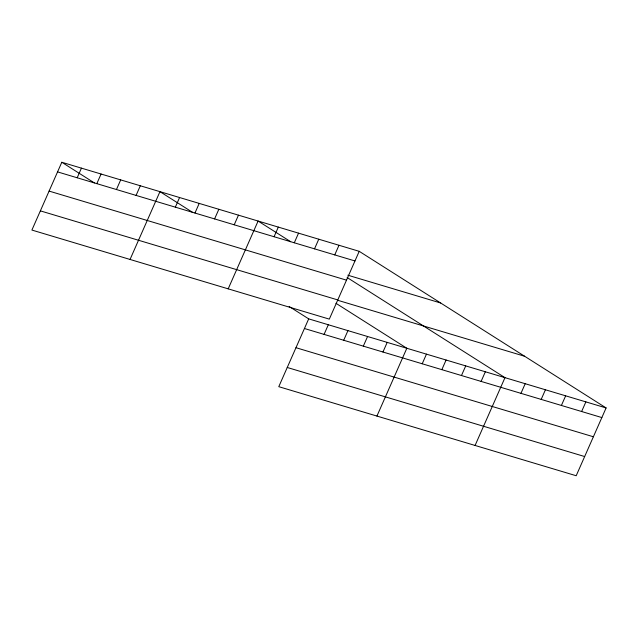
<?xml version="1.0" encoding="UTF-8"?>
<svg xmlns="http://www.w3.org/2000/svg" width="638" height="638" viewBox="0 0 638 638"><rect width="100%" height="100%" fill="white"/><g stroke="black" fill="none" stroke-linecap="round" stroke-linejoin="round"><path stroke-width="0.96" d="M61.806 162.259L31.9 230.063L329.312 319.128L359.218 251.324L61.806 162.259L94.392 182.931M77.19 177.771L81.433 168.137M96.817 183.648L101.067 174.014M116.443 189.526L120.694 179.892M136.077 195.403L140.32 185.77M130.048 259.451L159.955 191.647L192.54 212.326M175.33 207.159L179.581 197.525M194.965 213.036L199.208 203.402M214.591 218.914L218.842 209.288M234.218 224.791L238.468 215.166M228.189 288.847L258.095 221.043L290.689 241.714M274.069 236.73L278.32 227.096M294.293 242.783L298.544 233.157M314.518 248.844L318.769 239.21M334.743 254.897L338.993 245.263M289.134 306.471L308.688 318.872L278.782 386.676L576.194 475.741L606.1 407.937L359.218 251.324M324.072 334.384L328.315 324.75M343.699 340.261L347.949 330.628M363.325 346.139L367.576 336.505M382.959 352.016L387.202 342.383M376.93 416.072L406.837 348.26L335.955 303.297M422.212 363.772L426.463 354.138M441.847 369.649L446.09 360.023M461.473 375.527L465.724 365.901M481.1 381.412L485.351 371.779M475.079 445.46L504.977 377.656L347.12 277.514M520.959 393.343L525.202 383.709M541.183 399.404L545.426 389.77M561.4 405.457L565.651 395.823M581.625 411.51L585.875 401.884M57.556 171.893L354.967 260.958M347.846 275.201L440.691 303.002M49.094 191.089L346.498 280.154M40.369 210.867L337.781 299.932M337.518 300.219L524.627 356.251M308.688 318.872L606.1 407.937M304.438 328.506L601.849 417.571M295.976 347.702L593.388 436.767M287.252 367.48L584.663 456.545"/></g></svg>
